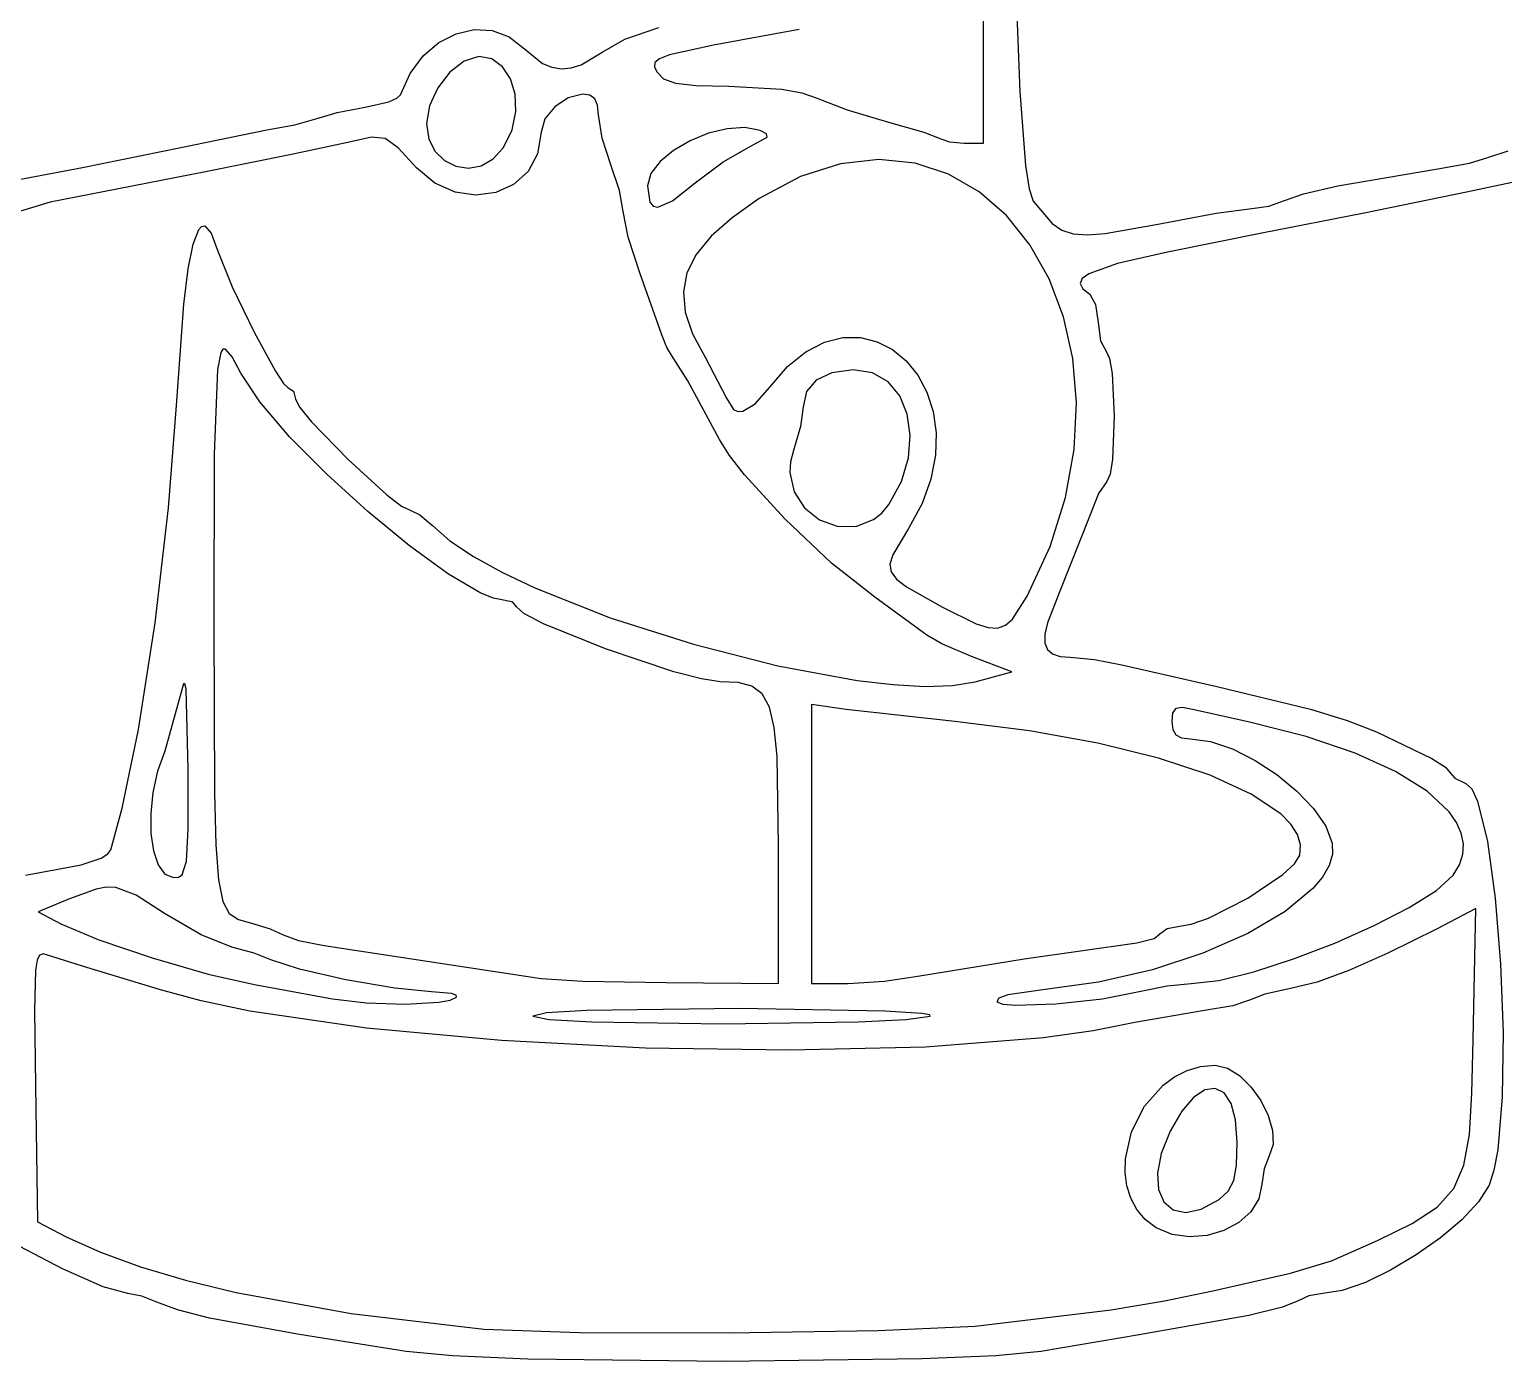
# Model space of a CAD drawing. Extents: x 19 to 1860, y 54 to 866.
# Drawn here: x 949.9 to 1056.2, y 288.1 to 384.2 of the extents above; entities that cross this region are included whole.
import ezdxf

# ---------------------------------------------------------------- set-up
doc = ezdxf.new("R2010")
doc.units = 0

msp = doc.modelspace()

# ---------------------------------------------------------------- linework, layer by layer
at = {"layer": 'Layer 1'}
for p, q in [((1018.68, 375.981), (1018.6774, 396.00122)), ((1021.014751, 386.882522), (1021.294962, 379.713823)), ((979.418914, 383.22819), (980.66153, 383.870113)), ((980.66153, 383.870113), (981.962089, 384.168335)), ((981.962089, 384.168335), (983.259009, 384.100092)), ((983.259009, 384.100092), (984.490707, 383.642615)), ((984.490707, 383.642615), (985.5956, 382.77314)), ((992.833664, 383.467146), (995.290561, 384.308804)), ((1005.39574, 384.1825), (999.231088, 383.054637)), ((978.295824, 382.265335), (979.418914, 383.22819)), ((985.5956, 382.77314), (986.905582, 381.72593)), ((989.693517, 381.626453), (991.24822, 382.57146)), ((991.24822, 382.57146), (992.833664, 383.467146)), ((999.231088, 383.054637), (996.060128, 382.346204)), ((977.353842, 381.004312), (978.295824, 382.265335)), ((981.25323, 381.89531), (980.225272, 381.095455)), ((982.31541, 382.217763), (981.25323, 381.89531)), ((983.252096, 382.055484), (982.31541, 382.217763)), ((984.024726, 381.493532), (983.252096, 382.055484)), ((984.594739, 380.616965), (984.024726, 381.493532)), ((986.905582, 381.72593), (987.574374, 381.451948)), ((988.963544, 381.40238), (989.693517, 381.626453)), ((994.992373, 381.791916), (994.968921, 381.489675)), ((994.968921, 381.489675), (995.13734, 381.12649)), ((995.319005, 382.066372), (994.992373, 381.791916)), ((996.060128, 382.346204), (995.319005, 382.066372)), ((976.65455, 379.46789), (977.353842, 381.004312)), ((980.225272, 381.095455), (979.358755, 379.958816)), ((984.923574, 379.510842), (984.594739, 380.616965)), ((987.574374, 381.451948), (988.258763, 381.344155)), ((988.258763, 381.344155), (988.963544, 381.40238)), ((995.13734, 381.12649), (995.61623, 380.611063)), ((995.61623, 380.611063), (996.4918, 380.297197)), ((976.394118, 379.219192), (976.65455, 379.46789)), ((979.358755, 379.958816), (978.760506, 378.662835)), ((984.97267, 378.260221), (984.923574, 379.510842)), ((989.79417, 379.51075), (988.751726, 379.257438)), ((990.319927, 379.429736), (989.79417, 379.51075)), ((990.672599, 379.170575), (990.319927, 379.429736)), ((996.4918, 380.297197), (997.985033, 380.141038)), ((997.985033, 380.141038), (1000.31691, 380.09873)), ((1000.31691, 380.09873), (1004.142185, 379.869565)), ((1004.142185, 379.869565), (1005.599516, 379.601331)), ((1005.599516, 379.601331), (1006.63321, 379.24686)), ((1021.294962, 379.713823), (1021.713699, 374.370811)), ((972.094973, 378.189865), (974.10601, 378.56673)), ((974.10601, 378.56673), (975.826804, 378.966374)), ((975.826804, 378.966374), (976.394118, 379.219192)), ((978.760506, 378.662835), (978.53735, 377.38495)), ((987.786513, 378.606446), (987.076716, 377.721194)), ((988.751726, 379.257438), (987.786513, 378.606446)), ((990.870656, 378.709086), (990.672599, 379.170575)), ((990.93257, 378.02109), (990.870656, 378.709086)), ((1006.63321, 379.24686), (1008.866985, 378.379657)), ((1008.866985, 378.379657), (1011.83081, 377.49096)), ((967.02717, 376.93362), (969.041541, 377.300702)), ((969.041541, 377.300702), (970.56887, 377.74325)), ((970.56887, 377.74325), (972.094973, 378.189865)), ((978.53735, 377.38495), (978.703307, 376.277314)), ((984.703466, 376.950161), (984.97267, 378.260221)), ((987.076716, 377.721194), (986.80052, 376.7651)), ((991.192701, 376.348625), (990.93257, 378.02109)), ((1011.83081, 377.49096), (1014.380385, 376.763425)), ((960.82904, 375.67517), (967.02717, 376.93362)), ((974.55837, 376.412183), (973.0755, 376.08545)), ((975.550069, 376.324106), (974.55837, 376.412183)), ((976.491944, 375.646434), (975.550069, 376.324106)), ((978.703307, 376.277314), (979.155812, 375.382503)), ((984.0774, 375.66572), (984.703466, 376.950161)), ((986.80052, 376.7651), (986.54723, 375.201515)), ((991.81809, 374.41945), (991.192701, 376.348625)), ((998.85694, 376.691222), (997.53805, 376.15408)), ((1000.203273, 377.023337), (998.85694, 376.691222)), ((1001.480124, 377.102923), (1000.203273, 377.023337)), ((1002.59057, 376.88248), (1001.480124, 377.102923)), ((1001.80817, 375.71345), (1003.086695, 376.411849)), ((1003.042492, 376.648799), (1002.59057, 376.88248)), ((1003.086695, 376.411849), (1003.042492, 376.648799)), ((1014.380385, 376.763425), (1015.61851, 376.28378)), ((1015.61851, 376.28378), (1016.237897, 376.069661)), ((953.74538, 374.22278), (960.82904, 375.67517)), ((968.79648, 375.15737), (962.59834, 373.91702)), ((973.0755, 376.08545), (968.79648, 375.15737)), ((977.82534, 374.20438), (976.491944, 375.646434)), ((979.155812, 375.382503), (979.826811, 374.721637)), ((983.33471, 374.840047), (984.0774, 375.66572)), ((984.0774, 375.66572), (984.0774, 375.66572)), ((986.54723, 375.201515), (985.85196, 373.93792)), ((996.343527, 375.459412), (995.370295, 374.654718)), ((997.53805, 376.15408), (996.343527, 375.459412)), ((999.908809, 374.632133), (1001.80817, 375.71345)), ((1016.237897, 376.069661), (1017.30001, 375.98062)), ((1017.30001, 375.98062), (1018.68, 375.981)), ((1067.3807, 375.39223), (1053.5087, 372.4381)), ((1055.0388, 374.94646), (1056.518462, 375.417781)), ((949.0175, 373.33556), (953.74538, 374.22278)), ((979.137526, 373.087443), (977.82534, 374.20438)), ((979.826811, 374.721637), (980.648252, 374.315839)), ((980.648252, 374.315839), (981.552084, 374.186227)), ((981.552084, 374.186227), (982.470254, 374.353923)), ((982.470254, 374.353923), (983.33471, 374.840047)), ((992.44341, 372.557678), (991.81809, 374.41945)), ((995.370295, 374.654718), (994.715278, 373.787501)), ((997.8934, 373.11007), (999.908809, 374.632133)), ((1008.380572, 374.499659), (1005.498097, 373.572184)), ((1011.14163, 374.806748), (1008.380572, 374.499659)), ((1013.75018, 374.539572), (1011.14163, 374.806748)), ((1016.175126, 373.744254), (1013.75018, 374.539572)), ((1021.713699, 374.370811), (1021.972839, 372.681455)), ((1044.2177, 372.890846), (1051.4428, 374.12174)), ((1051.4428, 374.12174), (1053.716562, 374.538855)), ((1053.716562, 374.538855), (1055.0388, 374.94646)), ((962.59834, 373.91702), (955.21951, 372.47108)), ((980.589149, 372.43638), (979.137526, 373.087443)), ((984.811615, 373.001961), (983.523096, 372.421286)), ((985.85196, 373.93792), (984.811615, 373.001961)), ((994.715278, 373.787501), (994.4754, 372.90526)), ((996.267854, 371.826451), (997.8934, 373.11005)), ((997.8934, 373.11005), (997.8934, 373.11007)), ((1005.498097, 373.572184), (1002.5253, 371.9782)), ((1018.385376, 372.466918), (1016.175126, 373.744254)), ((955.21951, 372.47108), (951.399066, 371.73062)), ((982.083307, 372.223543), (980.589149, 372.43638)), ((983.523096, 372.421286), (982.083307, 372.223543)), ((992.70348, 371.04731), (992.44341, 372.557678)), ((994.4754, 372.90526), (994.645635, 371.729255)), ((1002.5253, 371.9782), (1000.572964, 370.60525)), ((1020.349836, 370.753684), (1018.385376, 372.466918)), ((1021.972839, 372.681455), (1022.264, 371.80554)), ((1040.3826, 371.83597), (1041.763637, 372.318105)), ((1041.763637, 372.318105), (1044.2177, 372.890846)), ((1053.5087, 372.4381), (1046.13, 370.93228)), ((951.399066, 371.73062), (948.945898, 370.989714)), ((993.064901, 369.209296), (992.70348, 371.04731)), ((994.645635, 371.729255), (994.874699, 371.446428)), ((994.874699, 371.446428), (995.214192, 371.367919)), ((995.214192, 371.367919), (996.267854, 371.826451)), ((1022.264, 371.80554), (1023.634692, 370.186243)), ((1031.1348, 370.11784), (1035.447362, 370.926227)), ((1035.447362, 370.926227), (1038.0215, 371.26696)), ((1038.0215, 371.26696), (1039.266212, 371.437585)), ((1046.13, 370.93228), (1038.7513, 369.48705)), ((1039.266212, 371.437585), (1040.3826, 371.83597)), ((962.113547, 369.74348), (962.3256, 369.973191)), ((962.3256, 369.973191), (962.545754, 370.008967)), ((962.545754, 370.008967), (963.008925, 369.493362)), ((1000.572964, 370.60525), (999.059469, 369.276327)), ((1022.037413, 368.650675), (1020.349836, 370.753684)), ((1023.634692, 370.186243), (1024.339852, 369.712455)), ((1027.455889, 369.459248), (1031.1348, 370.11784)), ((961.715173, 368.707595), (962.113547, 369.74348)), ((963.008925, 369.493362), (963.50019, 368.18597)), ((993.93384, 366.55982), (993.064901, 369.209296)), ((999.059469, 369.276327), (997.974579, 367.961474)), ((1024.339852, 369.712455), (1025.160588, 369.443098)), ((1025.160588, 369.443098), (1026.173675, 369.363564)), ((1026.173675, 369.363564), (1027.455889, 369.459248)), ((1038.7513, 369.48705), (1031.9628, 368.12124)), ((961.353501, 366.912007), (961.715173, 368.707595)), ((963.50019, 368.18597), (964.519001, 365.628254)), ((997.974579, 367.961474), (997.308057, 366.630735)), ((1023.417012, 366.204014), (1022.037413, 368.650675)), ((1031.9628, 368.12124), (1028.347222, 367.300409)), ((961.0314, 364.367411), (961.353501, 366.912007)), ((997.308057, 366.630735), (997.049668, 365.254154)), ((1028.347222, 367.300409), (1026.289675, 366.567205)), ((964.519001, 365.628254), (966.104906, 362.354041)), ((995.50543, 362.15586), (993.93384, 366.55982)), ((1024.457541, 363.459823), (1023.417012, 366.204014)), ((1025.806603, 366.21267), (1025.666766, 365.855091)), ((1025.666766, 365.855091), (1025.854739, 365.48615)), ((1026.289675, 366.567205), (1025.806603, 366.21267)), ((997.049668, 365.254154), (997.189175, 363.801776)), ((1025.854739, 365.48615), (1026.3551, 365.09753)), ((1026.3551, 365.09753), (1026.771975, 364.342738)), ((960.51739, 357.07397), (961.0314, 364.367411)), ((997.189175, 363.801776), (997.716341, 362.243643)), ((1025.127906, 360.464224), (1024.457541, 363.459823)), ((1026.771975, 364.342738), (1026.9454, 363.03848)), ((966.104906, 362.354041), (967.656299, 359.532283)), ((1026.9454, 363.03848), (1027.118775, 361.734259)), ((995.84831, 361.238373), (995.50543, 362.15586)), ((997.716341, 362.243643), (998.62093, 360.5498)), ((1005.889559, 360.942031), (1007.223153, 361.628863)), ((1007.223153, 361.628863), (1008.540595, 361.96015)), ((1008.540595, 361.96015), (1009.814939, 361.963359)), ((1009.814939, 361.963359), (1011.019237, 361.665951)), ((1011.019237, 361.665951), (1012.126544, 361.095391)), ((1027.118775, 361.734259), (1027.5356, 360.97942)), ((963.706046, 360.882419), (963.467738, 359.660116)), ((963.864389, 361.114951), (963.706046, 360.882419)), ((964.052143, 361.12556), (963.864389, 361.114951)), ((964.52574, 360.57249), (964.052143, 361.12556)), ((965.14655, 359.40616), (964.52574, 360.57249)), ((996.1935, 360.68465), (995.84831, 361.238373)), ((997.372796, 358.838515), (996.1935, 360.68465)), ((998.62093, 360.5498), (1000.1605, 357.59578)), ((1004.566759, 359.872191), (1005.889559, 360.942031)), ((1012.126544, 361.095391), (1013.109913, 360.279144)), ((1013.109913, 360.279144), (1013.942396, 359.244672)), ((1025.397014, 357.263341), (1025.127906, 360.464224)), ((1027.5356, 360.97942), (1027.781339, 360.463258)), ((1027.781339, 360.463258), (1027.96013, 359.383603)), ((963.467738, 359.660116), (963.235633, 353.546219)), ((966.516152, 357.319727), (965.14655, 359.40616)), ((967.656299, 359.532283), (968.23105, 358.656371)), ((1003.2817, 358.39188), (1004.566759, 359.872191)), ((1007.756631, 359.424873), (1006.627775, 358.896561)), ((1009.2888, 359.63815), (1007.756631, 359.424873)), ((1010.68074, 359.430525), (1009.2888, 359.63815)), ((1011.809781, 358.775231), (1010.68074, 359.430525)), ((1013.942396, 359.244672), (1014.597049, 358.019441)), ((1027.96013, 359.383603), (1028.113413, 356.285301)), ((968.23105, 358.656371), (968.57157, 358.33193)), ((968.57157, 358.33193), (968.938768, 358.092513)), ((968.938768, 358.092513), (969.09151, 357.51693)), ((999.65046, 354.60243), (997.372796, 358.838515)), ((1002.226548, 357.187536), (1003.2817, 358.39188)), ((1006.627775, 358.896561), (1005.930056, 358.073794)), ((1012.654582, 357.752534), (1011.809781, 358.775231)), ((959.940426, 349.68173), (960.51739, 357.07397)), ((968.666183, 354.816133), (966.516152, 357.319727)), ((969.09151, 357.51693), (969.409433, 356.920898)), ((1000.1605, 357.59578), (1000.657033, 356.787212)), ((1001.348688, 356.651889), (1002.226548, 357.187536)), ((1005.930056, 358.073794), (1005.6913, 356.97715)), ((1013.1938, 356.442699), (1012.654582, 357.752534)), ((1014.597049, 358.019441), (1015.046923, 356.630914)), ((1025.233771, 353.903294), (1025.397014, 357.263341)), ((969.409433, 356.920898), (970.255307, 355.895343)), ((1000.657033, 356.787212), (1000.979027, 356.635537)), ((1000.979027, 356.635537), (1001.348688, 356.651889)), ((1005.6913, 356.97715), (1005.483225, 355.549382)), ((1013.406093, 354.925991), (1013.1938, 356.442699)), ((1015.046923, 356.630914), (1015.265073, 355.106555)), ((1028.113413, 356.285301), (1027.988539, 353.187489)), ((970.255307, 355.895343), (972.883531, 353.183189)), ((1005.483225, 355.549382), (1004.9831, 353.81563)), ((1013.270119, 353.282675), (1013.406093, 354.925991)), ((1015.265073, 355.106555), (1015.224553, 353.473828)), ((971.348805, 352.1097), (968.666183, 354.816133)), ((1000.376191, 353.452896), (999.65046, 354.60243)), ((1024.607083, 350.430207), (1025.233771, 353.903294)), ((963.235633, 353.546219), (963.19813, 341.32026)), ((972.883531, 353.183189), (975.68143, 350.635523)), ((1001.463102, 352.056038), (1000.376191, 353.452896)), ((1004.771971, 353.013634), (1004.719938, 352.24481)), ((1004.9831, 353.81563), (1004.771971, 353.013634)), ((1012.764535, 351.593016), (1013.270119, 353.282675)), ((1015.224553, 353.473828), (1014.898415, 351.760197)), ((1027.988539, 353.187489), (1027.819635, 352.108445)), ((974.31618, 349.414748), (971.348805, 352.1097)), ((1004.383823, 348.861269), (1001.463102, 352.056038)), ((1004.719938, 352.24481), (1005.030095, 350.842196)), ((1014.898415, 351.760197), (1014.259713, 349.993127)), ((1027.819635, 352.108445), (1027.5786, 351.59314)), ((1005.030095, 350.842196), (1005.787452, 349.678833)), ((1011.868, 349.93728), (1012.764535, 351.593016)), ((1026.98445, 350.709421), (1026.3246, 349.05813)), ((1027.5786, 351.59314), (1026.98445, 350.709421)), ((958.964088, 341.406213), (959.940426, 349.68173)), ((975.68143, 350.635523), (976.739397, 349.815578)), ((976.739397, 349.815578), (977.35425, 349.5074)), ((1005.787452, 349.678833), (1006.865888, 348.825762)), ((1011.348037, 349.309264), (1011.868, 349.93728)), ((1011.868, 349.93728), (1011.868, 349.93728)), ((1014.259713, 349.993127), (1013.2815, 348.20008)), ((1023.485857, 346.890201), (1024.607083, 350.430207)), ((977.32047, 346.945597), (974.31618, 349.414748)), ((977.35425, 349.5074), (978.04994, 349.182799)), ((978.04994, 349.182799), (978.95596, 348.40237)), ((1007.739337, 345.699955), (1004.383823, 348.861269)), ((1006.865888, 348.825762), (1008.139281, 348.354029)), ((1009.481511, 348.334675), (1010.766458, 348.838744)), ((1010.766458, 348.838744), (1011.348037, 349.309264)), ((1026.3246, 349.05813), (1024.1848, 343.6873)), ((978.95596, 348.40237), (980.222501, 347.301799)), ((1008.139281, 348.354029), (1009.481511, 348.334675)), ((1013.2815, 348.20008), (1012.145045, 346.293129)), ((980.113837, 344.916568), (977.32047, 346.945597)), ((980.222501, 347.301799), (981.913805, 346.177212)), ((1021.839, 343.3294), (1023.485857, 346.890201)), ((981.913805, 346.177212), (983.972533, 345.045104)), ((1010.85636, 343.25393), (1007.739337, 345.699955)), ((1012.145045, 346.293129), (1011.941131, 345.630321)), ((1011.941131, 345.630321), (1012.018813, 345.071459)), ((982.448443, 343.541982), (980.113837, 344.916568)), ((983.972533, 345.045104), (986.341343, 343.921969)), ((1012.018813, 345.071459), (1012.40713, 344.549168)), ((1012.40713, 344.549168), (1013.135123, 343.996075)), ((983.366261, 343.167081), (982.448443, 343.541982)), ((986.341343, 343.921969), (991.779842, 341.768594)), ((1014.59076, 340.51719), (1010.85636, 343.25393)), ((1013.135123, 343.996075), (1015.7263, 342.52798)), ((1020.786058, 341.664582), (1021.839, 343.32942)), ((1021.839, 343.32942), (1021.839, 343.3294)), ((1024.1848, 343.6873), (1023.296145, 341.405359)), ((984.07645, 343.03616), (983.366261, 343.167081)), ((984.74996, 342.896603), (984.07645, 343.03616)), ((985.03011, 342.56107), (984.74996, 342.896603)), ((985.559852, 342.068612), (985.03011, 342.56107)), ((1015.7263, 342.52798), (1018.162261, 341.320581)), ((957.784967, 333.704674), (958.964088, 341.406213)), ((963.19813, 341.32026), (963.242976, 329.127824)), ((986.977395, 341.333916), (985.559852, 342.068612)), ((991.445794, 339.51741), (986.977395, 341.333916)), ((991.779842, 341.768594), (997.770575, 339.849039)), ((1018.162261, 341.320581), (1019.018122, 341.051096)), ((1019.704663, 341.013875), (1020.275951, 341.216007)), ((1020.275951, 341.216007), (1020.786058, 341.664582)), ((1023.296145, 341.405359), (1023.114726, 340.577516)), ((1015.68386, 339.870198), (1014.59076, 340.51719)), ((1019.018122, 341.051096), (1019.704663, 341.013875)), ((1023.114726, 340.577516), (1023.112013, 339.936711)), ((996.375126, 337.870757), (991.445794, 339.51741)), ((997.770575, 339.849039), (1003.854812, 338.295256)), ((1017.83236, 338.9603), (1015.68386, 339.870198)), ((1023.112013, 339.936711), (1023.290578, 339.466657)), ((1023.290578, 339.466657), (1023.652998, 339.151068)), ((1023.652998, 339.151068), (1024.201847, 338.973658)), ((1024.201847, 338.973658), (1024.9397, 338.91814)), ((1003.854812, 338.295256), (1009.573825, 337.239199)), ((1020.73246, 337.86316), (1017.83236, 338.9603)), ((1024.9397, 338.91814), (1026.677888, 338.75366)), ((1026.677888, 338.75366), (1028.6476, 338.35821)), ((1028.6476, 338.35821), (1035.5045, 336.81157)), ((961.020063, 337.00254), (960.73813, 335.97645)), ((961.120388, 337.009925), (961.020063, 337.00254)), ((961.198248, 336.641489), (961.120388, 337.009925)), ((998.368835, 337.348376), (996.375126, 337.870757)), ((999.70521, 337.15316), (998.368835, 337.348376)), ((1000.997498, 337.090414), (999.70521, 337.15316)), ((1001.996503, 336.832373), (1000.997498, 337.090414)), ((1009.573825, 337.239199), (1012.153019, 336.939052)), ((1012.153019, 336.939052), (1014.468884, 336.812819)), ((1014.468884, 336.812819), (1016.464078, 336.876994)), ((1016.464078, 336.876994), (1018.08126, 337.14807)), ((1018.08126, 337.14807), (1020.73246, 337.86316)), ((960.73813, 335.97645), (959.66667, 332.15249)), ((961.35445, 330.8288), (961.198248, 336.641489)), ((1002.739512, 336.274331), (1001.996503, 336.832373)), ((1003.263814, 335.311585), (1002.739512, 336.274331)), ((1035.5045, 336.81157), (1042.2479, 335.176043)), ((1003.606696, 333.83943), (1003.263814, 335.311585)), ((1006.2808, 335.51182), (1006.28, 325.448)), ((1008.7896, 335.1544), (1006.2808, 335.51182)), ((1016.6111, 334.28372), (1008.7896, 335.1544)), ((1032.313389, 334.908378), (1032.2544, 334.28018)), ((1032.546987, 335.229891), (1032.313389, 334.908378)), ((1033.040142, 335.289259), (1032.546987, 335.229891)), ((1033.8778, 335.13102), (1033.040142, 335.289259)), ((1037.8623, 334.22502), (1033.8778, 335.13102)), ((1042.2479, 335.176043), (1044.912059, 334.34386)), ((956.59966, 328.03437), (957.784967, 333.704674)), ((1003.805445, 331.75316), (1003.606696, 333.83943)), ((1022.004145, 333.618021), (1016.6111, 334.28372)), ((1032.2544, 334.28018), (1032.326952, 333.707307)), ((1032.326952, 333.707307), (1032.557838, 333.321307)), ((1041.947874, 333.191782), (1037.8623, 334.22502)), ((1044.912059, 334.34386), (1047.0152, 333.52754)), ((1026.932327, 332.725985), (1022.004145, 333.618021)), ((1031.301967, 331.643874), (1026.932327, 332.725985)), ((1032.557838, 333.321307), (1032.966905, 333.103447)), ((1032.966905, 333.103447), (1033.574, 333.03499)), ((1033.574, 333.03499), (1035.040417, 332.840638)), ((1035.040417, 332.840638), (1036.632919, 332.301353)), ((1045.471203, 331.999042), (1041.947874, 333.191782)), ((1047.0152, 333.52754), (1051.011663, 331.605306)), ((959.66667, 332.15249), (959.151233, 330.703626)), ((1003.9197, 325.31946), (1003.805445, 331.75316)), ((1035.019387, 330.407953), (1031.301967, 331.643874)), ((1036.632919, 332.301353), (1038.262142, 331.482795)), ((1048.391762, 330.677257), (1045.471203, 331.999042)), ((1051.011663, 331.605306), (1052.000398, 330.985905)), ((959.151233, 330.703626), (958.817451, 329.174484)), ((961.361336, 326.541238), (961.35445, 330.8288)), ((961.35445, 330.8288), (961.35445, 330.8288)), ((1038.262142, 331.482795), (1039.838725, 330.45062)), ((1050.669025, 329.256883), (1048.391762, 330.677257)), ((1052.000398, 330.985905), (1052.328, 330.58776)), ((1052.328, 330.58776), (1052.660313, 330.18965)), ((1037.99091, 329.054482), (1035.019387, 330.407953)), ((1039.838725, 330.45062), (1041.273305, 329.270487)), ((1052.660313, 330.18965), (1053.4592, 329.81506)), ((1053.4592, 329.81506), (1053.892771, 329.416732)), ((1053.892771, 329.416732), (1054.299034, 328.544708)), ((958.817451, 329.174484), (958.659459, 327.649351)), ((963.242976, 329.127824), (963.33969, 325.382517)), ((1040.122855, 327.619726), (1037.99091, 329.054482)), ((1041.273305, 329.270487), (1042.476519, 328.008054)), ((1052.262466, 327.768375), (1050.669025, 329.256883)), ((1054.299034, 328.544708), (1055.015472, 325.62425)), ((955.7871, 325.0194), (956.59966, 328.03437)), ((958.659459, 327.649351), (958.671391, 326.21251)), ((1040.844711, 326.883198), (1040.122855, 327.619726)), ((1042.476519, 328.008054), (1043.359005, 326.728979)), ((1052.790089, 327.008089), (1052.262466, 327.768375)), ((961.24075, 324.202769), (961.361336, 326.541238)), ((1041.321544, 326.139948), (1040.844711, 326.883198)), ((1043.359005, 326.728979), (1043.8314, 325.49892)), ((1053.131559, 326.242192), (1052.790089, 327.008089)), ((1053.281811, 325.474489), (1053.131559, 326.242192)), ((958.671391, 326.21251), (958.847383, 324.948248)), ((963.33969, 325.382517), (963.528771, 322.857773)), ((1003.91962, 315.38601), (1003.9197, 325.31946)), ((1006.28, 325.448), (1006.28, 315.385)), ((1041.541644, 325.394507), (1041.321544, 326.139948)), ((1041.4933, 324.65141), (1041.541644, 325.394507)), ((1043.8314, 325.49892), (1043.851269, 324.710666)), ((1053.235779, 324.708788), (1053.281811, 325.474489)), ((1055.015472, 325.62425), (1055.58018, 321.543042)), ((953.6431, 323.94779), (955.083616, 324.431665)), ((955.083616, 324.431665), (955.562658, 324.730132)), ((955.562658, 324.730132), (955.7871, 325.0194)), ((958.847383, 324.948248), (959.181569, 323.940851)), ((960.913667, 323.228563), (961.24075, 324.202769)), ((1041.097396, 324.021237), (1041.4933, 324.65141)), ((1043.851269, 324.710666), (1043.612392, 323.897904)), ((1052.988397, 323.948896), (1053.235779, 324.708788)), ((949.626278, 323.205728), (953.64311, 323.94776)), ((953.64311, 323.94776), (953.6431, 323.94779)), ((959.181569, 323.940851), (959.668083, 323.274603)), ((959.668083, 323.274603), (960.30106, 323.03379)), ((960.30106, 323.03379), (960.647993, 323.070299)), ((960.647993, 323.070299), (960.913667, 323.228563)), ((1037.738588, 321.543548), (1040.259252, 323.246163)), ((1040.259252, 323.246163), (1041.097396, 324.021237)), ((1043.132397, 323.069557), (1042.428913, 322.234546)), ((1043.612392, 323.897904), (1043.132397, 323.069557)), ((1051.334354, 322.104283), (1052.5346, 323.19862)), ((1052.5346, 323.19862), (1052.988397, 323.948896)), ((954.711043, 322.202559), (952.80079, 321.50082)), ((955.451744, 322.337061), (954.711043, 322.202559)), ((956.13777, 322.313585), (955.451744, 322.337061)), ((957.610629, 321.751501), (956.13777, 322.313585)), ((963.528771, 322.857773), (963.842349, 321.293558)), ((1042.428913, 322.234546), (1040.421989, 320.580219)), ((1049.366733, 320.863164), (1051.334354, 322.104283)), ((952.80079, 321.50082), (950.53176, 320.55601)), ((959.65928, 320.43391), (957.610629, 321.751501)), ((963.842349, 321.293558), (964.312554, 320.42984)), ((1034.896005, 320.108033), (1037.738588, 321.543548)), ((1055.58018, 321.543042), (1055.964825, 316.790443)), ((950.53176, 320.55601), (952.16747, 319.70193)), ((962.290335, 318.89087), (959.65928, 320.43391)), ((964.312554, 320.42984), (964.971514, 320.006585)), ((964.971514, 320.006585), (965.85136, 319.76376)), ((1033.655462, 319.666836), (1034.896005, 320.108033)), ((1040.421989, 320.580219), (1037.73265, 319.006296)), ((1046.849748, 319.565475), (1049.366733, 320.863164)), ((1054.1794, 320.79462), (1051.334, 319.32008)), ((1053.9905, 311.36162), (1054.1794, 320.79462)), ((952.16747, 319.70193), (954.917046, 318.542555)), ((964.4956, 318.00591), (962.290335, 318.89087)), ((965.85136, 319.76376), (967.271241, 319.336246)), ((967.271241, 319.336246), (968.2066, 318.90085)), ((968.2066, 318.90085), (969.317083, 318.489878)), ((1030.992494, 318.635497), (1031.4071, 318.97793)), ((1031.4071, 318.97793), (1031.920288, 319.349535)), ((1031.920288, 319.349535), (1032.6962, 319.50409)), ((1032.6962, 319.50409), (1033.655462, 319.666836)), ((1037.73265, 319.006296), (1034.501923, 317.584152)), ((1044.001412, 318.301431), (1046.849748, 319.565475)), ((1051.334, 319.32008), (1047.842255, 317.574867)), ((954.917046, 318.542555), (958.75866, 317.240997)), ((966.104601, 317.568236), (964.4956, 318.00591)), ((969.317083, 318.489878), (971.15808, 318.1211)), ((971.15808, 318.1211), (986.80098, 315.75203)), ((1021.6285, 317.17512), (1029.735, 318.314995)), ((1029.735, 318.314995), (1030.992494, 318.635497)), ((1041.039738, 317.161247), (1044.001412, 318.301431)), ((950.470721, 317.078822), (950.354553, 316.352783)), ((950.648501, 317.443178), (950.470721, 317.078822)), ((950.896328, 317.535498), (950.648501, 317.443178)), ((951.22264, 317.44543), (950.896328, 317.535498)), ((954.04119, 316.55125), (951.22264, 317.44543)), ((958.75866, 317.240997), (962.798079, 316.077008)), ((967.30237, 317.10057), (966.104601, 317.568236)), ((969.368713, 316.418286), (967.30237, 317.10057)), ((1014.0938, 315.95117), (1021.6285, 317.17512)), ((1034.501923, 317.584152), (1030.870838, 316.385159)), ((1038.182736, 316.235136), (1041.039738, 317.161247)), ((1047.842255, 317.574867), (1045.028988, 316.321575)), ((1055.964825, 316.790443), (1056.141073, 311.855807)), ((950.354553, 316.352783), (950.2733, 313.457066)), ((959.3538, 314.94701), (954.04119, 316.55125)), ((962.798079, 316.077008), (966.14107, 315.33034)), ((972.71835, 315.662504), (969.368713, 316.418286)), ((976.259373, 315.050037), (972.71835, 315.662504)), ((986.80098, 315.75203), (989.810594, 315.569835)), ((1011.539475, 315.551018), (1014.0951, 315.95018)), ((1014.0951, 315.95018), (1014.0938, 315.95117)), ((1030.870838, 316.385159), (1026.98042, 315.48069)), ((1033.6548, 315.38599), (1035.648419, 315.613312)), ((1035.648419, 315.613312), (1038.182736, 316.235136)), ((1045.028988, 316.321575), (1042.738452, 315.496773)), ((962.295081, 314.137096), (959.3538, 314.94701)), ((966.14107, 315.33034), (971.74898, 314.29562)), ((978.89987, 314.7977), (976.259373, 315.050037)), ((980.334364, 314.681964), (978.89987, 314.7977)), ((980.68035, 314.556712), (980.334364, 314.681964)), ((980.7001, 314.4038), (980.68035, 314.556712)), ((989.810594, 315.569835), (995.80307, 315.45421)), ((995.80307, 315.45421), (1003.91962, 315.38601)), ((1006.28, 315.385), (1008.93, 315.385)), ((1008.93, 315.385), (1011.539475, 315.551018)), ((1020.440263, 314.565339), (1019.782902, 314.324018)), ((1022.9717, 314.94212), (1020.440263, 314.565339)), ((1026.98042, 315.48069), (1022.9717, 314.94212)), ((1027.267972, 314.291102), (1030.1373, 314.86739)), ((1030.1373, 314.86744), (1031.918925, 315.233661)), ((1030.1373, 314.86739), (1030.1373, 314.86744)), ((1031.918925, 315.233661), (1033.6548, 315.38599)), ((1038.9739, 314.627699), (1037.8634, 314.19547)), ((1040.8149, 315.03703), (1038.9739, 314.627699)), ((1042.738452, 315.496773), (1040.8149, 315.03703)), ((965.805801, 313.402776), (962.295081, 314.137096)), ((971.74898, 314.29562), (974.183508, 313.991015)), ((974.183508, 313.991015), (976.994543, 313.913649)), ((976.994543, 313.913649), (979.420569, 314.054329)), ((979.420569, 314.054329), (980.25123, 314.203562)), ((980.25123, 314.203562), (980.70007, 314.40386)), ((980.70007, 314.40386), (980.7001, 314.4038)), ((1001.1163, 313.57972), (990.074704, 313.457841)), ((1011.569313, 313.409894), (1001.1163, 313.57972)), ((1019.782902, 314.324018), (1019.645, 314.07701)), ((1019.645, 314.07701), (1020.080009, 313.899686)), ((1020.080009, 313.899686), (1021.016728, 313.820185)), ((1021.016728, 313.820185), (1023.89275, 313.916791)), ((1023.89275, 313.916791), (1027.267972, 314.291102)), ((1036.666163, 313.792735), (1034.6167, 313.45423)), ((1037.8634, 314.19547), (1036.666163, 313.792735)), ((950.2733, 313.457066), (950.33725, 308.03885)), ((974.213075, 312.171784), (965.805801, 313.402776)), ((987.19423, 313.281329), (986.2112, 313.03279)), ((986.2112, 313.03279), (987.371217, 312.792429)), ((990.074704, 313.457841), (987.19423, 313.281329)), ((987.371217, 312.792429), (990.44402, 312.620742)), ((990.44402, 312.620742), (999.884513, 312.483392)), ((999.884513, 312.483392), (1009.645723, 312.620742)), ((1009.645723, 312.620742), (1013.119426, 312.792429)), ((1014.24048, 313.24176), (1011.569313, 313.409894)), ((1013.119426, 312.792429), (1014.8407, 313.03279)), ((1014.816679, 313.141693), (1014.24048, 313.24176)), ((1014.8407, 313.03279), (1014.816679, 313.141693)), ((1014.8407, 313.03279), (1014.8407, 313.03279)), ((1029.5993, 312.58063), (1026.581625, 311.971457)), ((1034.6167, 313.45423), (1029.5993, 312.58063)), ((983.930655, 311.275761), (974.213075, 312.171784)), ((1023.004696, 311.475901), (1014.495563, 310.814777)), ((1026.581625, 311.971457), (1023.004696, 311.475901)), ((1053.89827, 307.473937), (1053.9905, 311.36162)), ((1056.141073, 311.855807), (1056.080591, 307.228494)), ((994.313575, 310.736434), (983.930655, 311.275761)), ((1004.716866, 310.57553), (994.313575, 310.736434)), ((1014.495563, 310.814777), (1004.716866, 310.57553)), ((1033.367079, 309.115624), (1034.341103, 309.402251)), ((1034.341103, 309.402251), (1035.3815, 309.50265)), ((1035.3815, 309.50265), (1036.272492, 309.299924)), ((1036.272492, 309.299924), (1037.151583, 308.749253)), ((1031.64983, 308.071091), (1032.467348, 308.664619)), ((1032.467348, 308.664619), (1033.367079, 309.115624)), ((1037.151583, 308.749253), (1037.967198, 307.936894)), ((950.33725, 308.03885), (950.4995, 298.20181)), ((1030.293113, 306.543875), (1031.64983, 308.071091)), ((1033.834525, 307.178046), (1032.985266, 306.186098)), ((1034.649172, 307.724243), (1033.834525, 307.178046)), ((1035.3942, 307.830308), (1034.649172, 307.724243)), ((1036.034603, 307.501859), (1035.3942, 307.830308)), ((1036.535375, 306.744515), (1036.034603, 307.501859)), ((1037.967198, 307.936894), (1038.667762, 306.949106)), ((1053.715747, 304.514856), (1053.89827, 307.473937)), ((1056.080591, 307.228494), (1055.755044, 303.397859)), ((1029.360288, 304.708794), (1030.293113, 306.543875)), ((1032.985266, 306.186098), (1032.1364, 304.74278)), ((1036.861509, 305.563896), (1036.535375, 306.744515)), ((1038.667762, 306.949106), (1039.2017, 305.872148)), ((1036.978, 303.96562), (1036.861509, 305.563896)), ((1039.2017, 305.872148), (1039.517436, 304.792276)), ((1028.914714, 302.74067), (1029.360288, 304.708794)), ((1032.1364, 304.74278), (1031.493008, 303.138571)), ((1036.925453, 302.302949), (1036.978, 303.96562)), ((1039.517436, 304.792276), (1039.563394, 303.795751)), ((1053.318682, 302.290353), (1053.715747, 304.514856)), ((1031.493008, 303.138571), (1031.22678, 301.723584)), ((1039.288, 302.96883), (1038.9174, 302.027691)), ((1039.563394, 303.795751), (1039.288, 302.96883)), ((1055.755044, 303.397859), (1055.484018, 301.93422)), ((1028.894446, 301.761349), (1028.914714, 302.74067)), ((1036.72855, 301.183113), (1036.925453, 302.302949)), ((1038.9174, 302.027691), (1038.758, 300.91637)), ((1052.582825, 300.606403), (1053.318682, 302.290353)), ((1055.484018, 301.93422), (1055.1361, 300.85326)), ((1029.019752, 300.814324), (1028.894446, 301.761349)), ((1029.29855, 299.92145), (1029.019752, 300.814324)), ((1031.22678, 301.723584), (1031.304078, 300.544634)), ((1036.328397, 300.420385), (1036.72855, 301.183113)), ((1038.758, 300.91637), (1038.542295, 299.864582)), ((1055.1361, 300.85326), (1054.370784, 299.654516)), ((1029.73876, 299.104577), (1029.29855, 299.92145)), ((1031.304078, 300.544634), (1031.691262, 299.648539)), ((1034.375753, 299.125549), (1035.6661, 299.82904)), ((1035.6661, 299.82904), (1036.328397, 300.420385)), ((1035.6661, 299.82904), (1035.6661, 299.82904)), ((1038.542295, 299.864582), (1037.963316, 298.938787)), ((1051.383928, 299.268979), (1052.582825, 300.606403)), ((1054.370784, 299.654516), (1053.158938, 298.364349)), ((1030.348304, 298.38556), (1029.73876, 299.104577)), ((1031.691262, 299.648539), (1032.354696, 299.082115)), ((1032.354696, 299.082115), (1033.260739, 298.89218)), ((1033.260739, 298.89218), (1034.375753, 299.125549)), ((1037.963316, 298.938787), (1037.097391, 298.170348)), ((1049.597741, 298.084058), (1051.383928, 299.268979)), ((950.4995, 298.20181), (952.56545, 297.13906)), ((1031.1351, 297.78625), (1030.348304, 298.38556)), ((1031.1351, 297.78623), (1031.1351, 297.78625)), ((1032.290818, 297.297432), (1031.1351, 297.78623)), ((1036.02085, 297.59063), (1034.810021, 297.230995)), ((1037.097391, 298.170348), (1036.02085, 297.59063)), ((1047.100014, 296.857613), (1049.597741, 298.084058)), ((1053.158938, 298.364349), (1051.619097, 297.060079)), ((952.294815, 294.810835), (948.661663, 296.716189)), ((952.56545, 297.13906), (955.032018, 296.014519)), ((1033.541234, 297.122808), (1032.290818, 297.297432)), ((1034.810021, 297.230995), (1033.541234, 297.122808)), ((1043.7665, 295.39562), (1047.100014, 296.857613)), ((1051.619097, 297.060079), (1049.8698, 295.819029)), ((955.032018, 296.014519), (957.907237, 294.964473)), ((1049.8698, 295.819029), (1048.029584, 294.718521)), ((955.21804, 293.512051), (952.294815, 294.810835)), ((957.907237, 294.964473), (961.17201, 293.993156)), ((1035.2071, 293.24621), (1040.815, 294.51205)), ((1040.815, 294.51205), (1043.7665, 295.39562)), ((1048.029584, 294.718521), (1046.216988, 293.835877)), ((956.99726, 293.03198), (955.21804, 293.512051)), ((961.17201, 293.993156), (964.807239, 293.104804)), ((1046.216988, 293.835877), (1044.550547, 293.248419)), ((958.008704, 292.854401), (956.99726, 293.03198)), ((959.09133, 292.42747), (958.008704, 292.854401)), ((960.574665, 291.859163), (959.09133, 292.42747)), ((964.807239, 293.104804), (973.112671, 291.593928)), ((1027.879788, 291.871253), (1031.731558, 292.516069)), ((1031.731558, 292.516069), (1035.2071, 293.24621)), ((1041.3779, 292.51086), (1040.244364, 292.047438)), ((1042.129438, 292.87904), (1041.3779, 292.51086)), ((1043.1488, 293.03347), (1042.129438, 292.87904)), ((1044.550547, 293.248419), (1043.1488, 293.03347)), ((962.899631, 291.252855), (960.574665, 291.859163)), ((969.39123, 290.08184), (962.899631, 291.252855)), ((973.112671, 291.593928), (982.67075, 290.46572)), ((1018.0885, 290.69461), (1027.879788, 291.871253)), ((1037.812813, 291.455309), (1029.8966, 290.06414)), ((1040.244364, 292.047438), (1037.812813, 291.455309)), ((982.67075, 290.46572), (989.56206, 290.239411)), ((989.56206, 290.239411), (1000.30687, 290.21856)), ((1000.30687, 290.21856), (1011.08807, 290.378504)), ((1011.08807, 290.378504), (1018.08855, 290.69458)), ((1018.08855, 290.69458), (1018.0885, 290.69461)), ((977.0651, 288.85743), (969.39123, 290.08184)), ((1029.8966, 290.06414), (1022.8131, 288.86803)), ((980.417839, 288.541412), (977.0651, 288.85743)), ((985.829358, 288.316459), (980.417839, 288.541412)), ((1000.063038, 288.138958), (985.829358, 288.316459)), ((1014.234748, 288.323342), (1000.063038, 288.138958)), ((1019.568806, 288.550747), (1014.234748, 288.323342)), ((1022.8131, 288.86803), (1019.568806, 288.550747))]:
    msp.add_line(p, q, dxfattribs=at)

doc.saveas('drawing.dxf')
